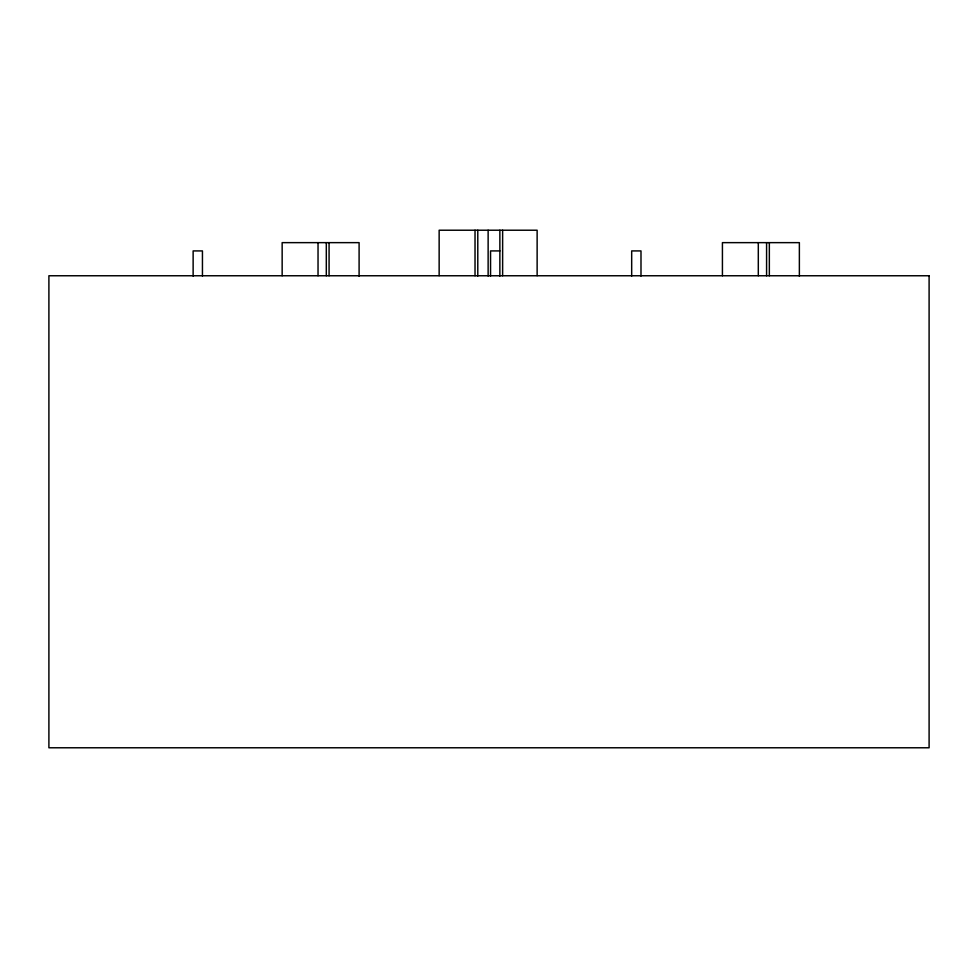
<?xml version="1.0" encoding="UTF-8"?>
<svg xmlns="http://www.w3.org/2000/svg" width="978" height="978" viewBox="0 0 978 978"><rect width="100%" height="100%" fill="white"/><g stroke="black" fill="none" stroke-linecap="round" stroke-linejoin="round"><path stroke-width="1.47" d="M499.868 250.918L490.553 250.918L490.553 276.065M799.368 276.212L799.368 242.642L722.424 242.642L722.424 275.759M769.344 242.642L769.344 275.759M766.581 242.642L766.581 275.759M758.305 242.642L758.305 275.759M640.993 276.065L640.993 250.918L631.678 250.918L631.678 276.065M537.13 275.662L537.13 230.221L439.146 230.221L439.146 275.662M502.631 230.221L502.631 275.759M499.868 230.221L499.868 276.065M488.132 230.221L488.132 276.016M477.79 230.221L477.79 276.016M475.027 230.221L475.027 275.759M359.097 276.212L359.097 242.642L282.153 242.642L282.153 275.759M329.073 242.642L329.073 275.759M326.31 242.642L326.31 275.759M318.033 242.642L318.033 275.759M202.446 276.065L202.446 250.918L193.131 250.918L193.131 276.065M929.1 275.759L48.9 275.759L48.9 747.779L929.1 747.779L929.1 275.759"/></g></svg>
